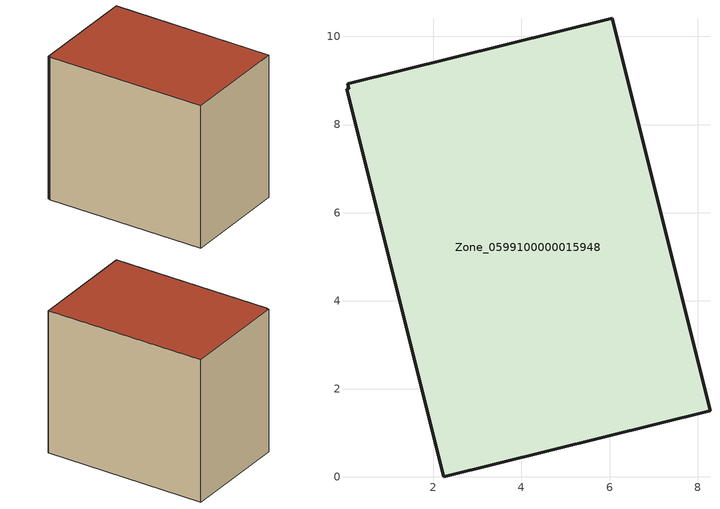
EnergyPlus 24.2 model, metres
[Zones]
Zone_0599100000015948
 floor ground (C_G): 0.05,8.92 6.06,10.42 8.28,1.51 2.24,0 0.03,8.8 0.08,8.81 z0
 wall outside (C_F): 8.28,1.51 6.06,10.42 0.05,8.92 0.08,8.81 0.03,8.8 2.24,0 8.28,1.51 z0:8.21
 roof outside (C_R): 6.06,10.42 0.05,8.92 0.08,8.81 0.03,8.8 2.24,0 8.28,1.51 z8.21
[BUILDING]
Pand.0599100000015948: North Axis=0; Terrain=City; Loads Convergence Tolerance Value=0.04; Temperature Convergence Tolerance Value=0.4; Solar Distribution=FullExterior; Maximum Number of Warmup Days=25; Minimum Number of Warmup Days=1
[Site:Location]
Rotterdam.The.Hague.AP_ZH_NLD Design_Conditions: Latitude=51.96; Longitude=4.45; Time Zone=1; Elevation=-4.5
[SITE:GROUNDTEMPERATURE:BUILDINGSURFACE]
18, 18, 18, 18, 18, 18, 18, 18, 18, 18, 18, 18
[MATERIAL] Thermal Absorptance=0.9; Solar Absorptance=0.7; Visible Absorptance=0.7
Name | Roughness | Thickness | Conductivity | Density | Specific Heat
G.TC.1946-1964 | MediumSmooth | 0.15 | 1 | 540 | 1210
F.TC.1946-1964 | Rough | 0.3 | 0.857143 | 1920 | 840
R.TC.1946-1964 | MediumRough | 0.2 | 0.235294 | 1500 | 1000
[CONSTRUCTION]
C_G: G.TC.1946-1964
C_F: F.TC.1946-1964
C_R: R.TC.1946-1964
[ZONE]
Zone_0599100000015948: Type=1; Multiplier=1; Ceiling Height=Autocalculate; Volume=Autocalculate; Floor Area=autocalculate; Part of Total Floor Area=Yes
[ZONEINFILTRATION:DESIGNFLOWRATE]
Infil_Zone_0599100000015948: Zone or ZoneList or Space or SpaceList=Zone_0599100000015948; Schedule=AlwaysOn; Design Flow Rate Calculation Method=Flow/Area; Flow Rate per Floor Area=0.003; Constant Term Coefficient=1; Temperature Term Coefficient=0; Velocity Term Coefficient=0; Velocity Squared Term Coefficient=0
[HVACTEMPLATE:ZONE:IDEALLOADSAIRSYSTEM]
Zone_0599100000015948: Maximum Heating Supply Air Temperature=50; Minimum Cooling Supply Air Temperature=13; Maximum Heating Supply Air Humidity Ratio=0.0156; Minimum Cooling Supply Air Humidity Ratio=0.0077; Heating Limit=NoLimit; Cooling Limit=NoLimit; Dehumidification Control Type=ConstantSensibleHeatRatio; Cooling Sensible Heat Ratio=0.7; Dehumidification Setpoint=60; Humidification Control Type=None; Humidification Setpoint=30; Outdoor Air Method=None; Outdoor Air Flow Rate per Person=0.00944; Outdoor Air Flow Rate per Zone Floor Area=0; Outdoor Air Flow Rate per Zone=0; Demand Controlled Ventilation Type=None; Outdoor Air Economizer Type=NoEconomizer; Heat Recovery Type=None; Sensible Heat Recovery Effectiveness=0.7; Latent Heat Recovery Effectiveness=0.65
[ZONECONTROL:THERMOSTAT]
ThermostatControl_Zone_0599100000015948: Zone or ZoneList=Zone_0599100000015948; Control Type Schedule=DualSetpointControlType; Control 1=Thermostat_Zone_0599100000015948; Temperature Difference Between Cutout And Setpoint=0
[THERMOSTATSETPOINT:DUALSETPOINT]
Thermostat_Zone_0599100000015948: Heating Setpoint Temperature Schedule=HeatingSetpoint_Zone_0599100000015948; Cooling Setpoint Temperature Schedule=CoolingSetpoint_Zone_0599100000015948
[SCHEDULE:COMPACT]
HeatingSetpoint_Zone_0599100000015948: Through: 12/31, For: AllDays, Until: 24:00, 21
CoolingSetpoint_Zone_0599100000015948: Through: 12/31, For: AllDays, Until: 24:00, 24
DualSetpointControlType: Through: 12/31, For: AllDays, Until: 24:00, 4
AlwaysOn: Through: 12/31, For: AllDays, Until: 24:00, 1
